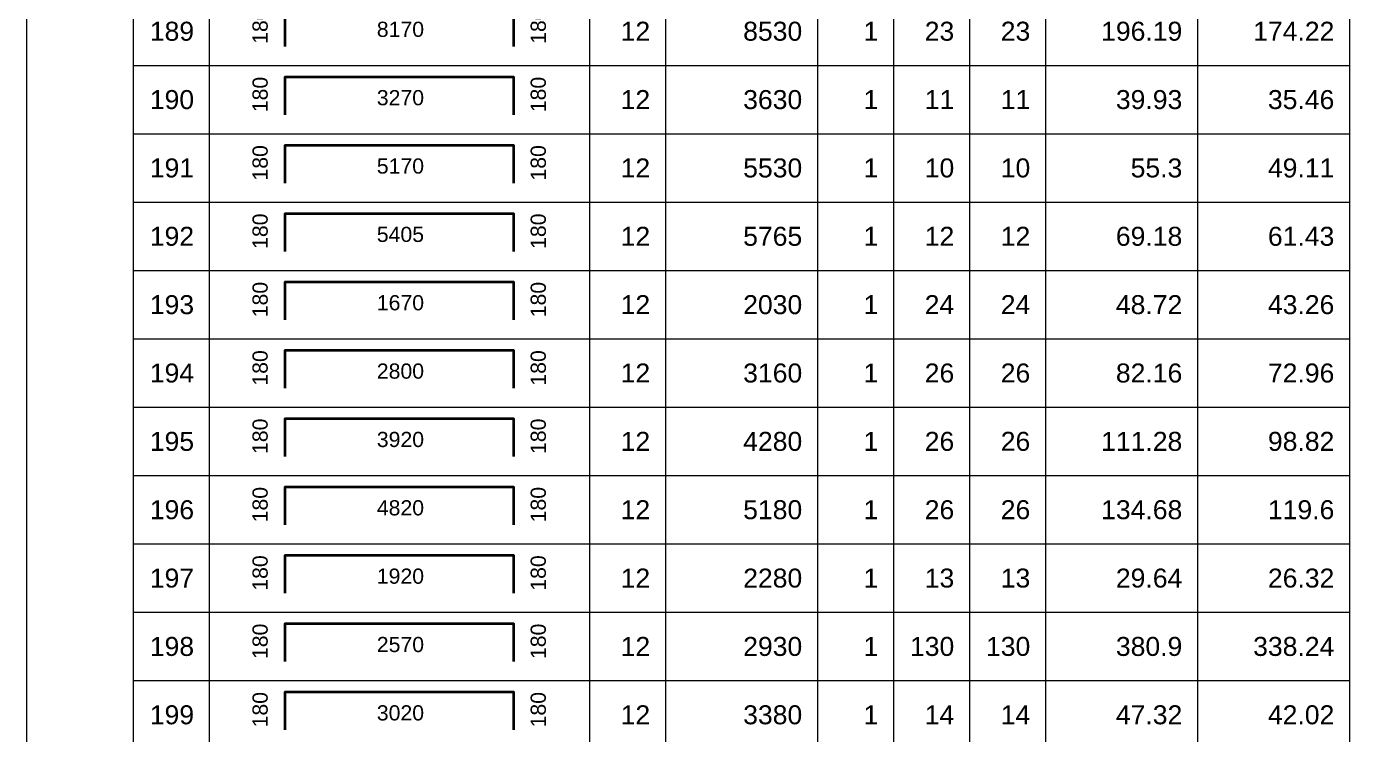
# Model space of a CAD drawing. Header units: millimetres. Extents: x -247377 to 927516, y -864259 to 155594.
# Drawn here: x 636100 to 653505, y -740769 to -731446 of the extents above; entities that cross this region are included whole.
import ezdxf
from ezdxf.enums import TextEntityAlignment as Align

# ---------------------------------------------------------------- set-up
doc = ezdxf.new("R2010")
doc.units = ezdxf.units.MM
doc.header["$MEASUREMENT"] = 0
for name, color, linetype, lineweight in [('NDC_FRAME', 7, 'Continuous', 20), ('NDC_S_REBAR', 4, 'Continuous', 35), ('NDC_S_VN TEXT', 7, 'Continuous', 20), ('NDC_Table', 3, 'Continuous', 20)]:
    doc.layers.add(name, color=color, linetype=linetype, lineweight=lineweight)
doc.styles.add('ARIAL', font='arial.ttf', dxfattribs={"width": 0.8})

# ---------------------------------------------------------------- blocks, each defined once
blk = doc.blocks.new('dang04')
at = {"layer": 'NDC_S_REBAR'}
blk.add_lwpolyline([(3405, -650), (3405, -150), (6405, -150), (6405, -650)], dxfattribs=at)
at = {"layer": 'NDC_Table'}
for p, q in [((0, 0), (0, -900)), ((1405, 0), (1405, -900)), ((2405, 0), (2405, -900)), ((7405, 0), (7405, -900)), ((8405, 0), (8405, -900)), ((10405, 0), (10405, -900)), ((11405, 0), (11405, -900)), ((12405, 0), (12405, -900)), ((13405, 0), (13405, -900)), ((15405, 0), (15405, -900)), ((17405, 0), (17405, -900)), ((1405, -900), (17405, -900))]:
    blk.add_line(p, q, dxfattribs=at)
at = {"layer": 'NDC_S_VN TEXT', "style": 'ARIAL'}
for p in [(3073, -150), (6733, -150)]:
    blk.add_attdef('D03', text='', height=200, rotation=90, dxfattribs=at).set_placement(p, align=Align.MIDDLE_RIGHT)
for p in [(2205, -450), (8205, -450), (10205, -450), (11205, -450), (12205, -450), (13205, -450), (15205, -450), (17205, -450)]:
    blk.add_attdef('D03', text='', height=250, dxfattribs=at).set_placement(p, align=Align.MIDDLE_RIGHT)
blk.add_attdef('D03', text='', height=200, dxfattribs=at).set_placement((4920, -425), align=Align.MIDDLE_CENTER)

msp = doc.modelspace()

# ---------------------------------------------------------------- block references
at = {"layer": 'NDC_FRAME'}
ref = msp.add_blockref('dang04', (636100.2, -731059.1), dxfattribs=at)
ref.add_attrib('D03', '189', dxfattribs={"layer": 'NDC_S_VN TEXT', "height": 250, "style": 'ARIAL'}).set_placement((638305.5, -731509.1), align=Align.MIDDLE_RIGHT)
ref.add_attrib('D03', '180', dxfattribs={"layer": 'NDC_S_VN TEXT', "height": 200, "rotation": 90, "style": 'ARIAL'}).set_placement((639173.5, -731209.1), align=Align.MIDDLE_RIGHT)
ref.add_attrib('D03', '8170', dxfattribs={"layer": 'NDC_S_VN TEXT', "height": 200, "style": 'ARIAL'}).set_placement((641019.8, -731483.8), align=Align.MIDDLE_CENTER)
ref.add_attrib('D03', '180', dxfattribs={"layer": 'NDC_S_VN TEXT', "height": 200, "rotation": 90, "style": 'ARIAL'}).set_placement((642832.7, -731209.1), align=Align.MIDDLE_RIGHT)
ref.add_attrib('D03', '12', dxfattribs={"layer": 'NDC_S_VN TEXT', "height": 250, "style": 'ARIAL'}).set_placement((644305.5, -731509.1), align=Align.MIDDLE_RIGHT)
ref.add_attrib('D03', '8530', dxfattribs={"layer": 'NDC_S_VN TEXT', "height": 250, "style": 'ARIAL'}).set_placement((646305.5, -731509.1), align=Align.MIDDLE_RIGHT)
ref.add_attrib('D03', '1', dxfattribs={"layer": 'NDC_S_VN TEXT', "height": 250, "style": 'ARIAL'}).set_placement((647305.5, -731509.1), align=Align.MIDDLE_RIGHT)
ref.add_attrib('D03', '23', dxfattribs={"layer": 'NDC_S_VN TEXT', "height": 250, "style": 'ARIAL'}).set_placement((648305.5, -731509.1), align=Align.MIDDLE_RIGHT)
ref.add_attrib('D03', '23', dxfattribs={"layer": 'NDC_S_VN TEXT', "height": 250, "style": 'ARIAL'}).set_placement((649305.5, -731508.8), align=Align.MIDDLE_RIGHT)
ref.add_attrib('D03', '196.19', dxfattribs={"layer": 'NDC_S_VN TEXT', "height": 250, "style": 'ARIAL'}).set_placement((651305.5, -731509.1), align=Align.MIDDLE_RIGHT)
ref.add_attrib('D03', '174.22', dxfattribs={"layer": 'NDC_S_VN TEXT', "height": 250, "style": 'ARIAL'}).set_placement((653305.5, -731509.1), align=Align.MIDDLE_RIGHT)
ref = msp.add_blockref('dang04', (636100.2, -731959.1), dxfattribs=at)
ref.add_attrib('D03', '190', dxfattribs={"layer": 'NDC_S_VN TEXT', "height": 250, "style": 'ARIAL'}).set_placement((638305.5, -732409.1), align=Align.MIDDLE_RIGHT)
ref.add_attrib('D03', '180', dxfattribs={"layer": 'NDC_S_VN TEXT', "height": 200, "rotation": 90, "style": 'ARIAL'}).set_placement((639173.5, -732109.1), align=Align.MIDDLE_RIGHT)
ref.add_attrib('D03', '3270', dxfattribs={"layer": 'NDC_S_VN TEXT', "height": 200, "style": 'ARIAL'}).set_placement((641019.8, -732383.8), align=Align.MIDDLE_CENTER)
ref.add_attrib('D03', '180', dxfattribs={"layer": 'NDC_S_VN TEXT', "height": 200, "rotation": 90, "style": 'ARIAL'}).set_placement((642832.7, -732109.1), align=Align.MIDDLE_RIGHT)
ref.add_attrib('D03', '12', dxfattribs={"layer": 'NDC_S_VN TEXT', "height": 250, "style": 'ARIAL'}).set_placement((644305.5, -732409.1), align=Align.MIDDLE_RIGHT)
ref.add_attrib('D03', '3630', dxfattribs={"layer": 'NDC_S_VN TEXT', "height": 250, "style": 'ARIAL'}).set_placement((646305.5, -732409.1), align=Align.MIDDLE_RIGHT)
ref.add_attrib('D03', '1', dxfattribs={"layer": 'NDC_S_VN TEXT', "height": 250, "style": 'ARIAL'}).set_placement((647305.5, -732409.1), align=Align.MIDDLE_RIGHT)
ref.add_attrib('D03', '11', dxfattribs={"layer": 'NDC_S_VN TEXT', "height": 250, "style": 'ARIAL'}).set_placement((648305.5, -732409.1), align=Align.MIDDLE_RIGHT)
ref.add_attrib('D03', '11', dxfattribs={"layer": 'NDC_S_VN TEXT', "height": 250, "style": 'ARIAL'}).set_placement((649305.5, -732408.8), align=Align.MIDDLE_RIGHT)
ref.add_attrib('D03', '39.93', dxfattribs={"layer": 'NDC_S_VN TEXT', "height": 250, "style": 'ARIAL'}).set_placement((651305.5, -732409.1), align=Align.MIDDLE_RIGHT)
ref.add_attrib('D03', '35.46', dxfattribs={"layer": 'NDC_S_VN TEXT', "height": 250, "style": 'ARIAL'}).set_placement((653305.5, -732409.1), align=Align.MIDDLE_RIGHT)
ref = msp.add_blockref('dang04', (636100.2, -732859.1), dxfattribs=at)
ref.add_attrib('D03', '191', dxfattribs={"layer": 'NDC_S_VN TEXT', "height": 250, "style": 'ARIAL'}).set_placement((638305.5, -733309.1), align=Align.MIDDLE_RIGHT)
ref.add_attrib('D03', '180', dxfattribs={"layer": 'NDC_S_VN TEXT', "height": 200, "rotation": 90, "style": 'ARIAL'}).set_placement((639173.5, -733009.1), align=Align.MIDDLE_RIGHT)
ref.add_attrib('D03', '5170', dxfattribs={"layer": 'NDC_S_VN TEXT', "height": 200, "style": 'ARIAL'}).set_placement((641019.8, -733283.8), align=Align.MIDDLE_CENTER)
ref.add_attrib('D03', '180', dxfattribs={"layer": 'NDC_S_VN TEXT', "height": 200, "rotation": 90, "style": 'ARIAL'}).set_placement((642832.7, -733009.1), align=Align.MIDDLE_RIGHT)
ref.add_attrib('D03', '12', dxfattribs={"layer": 'NDC_S_VN TEXT', "height": 250, "style": 'ARIAL'}).set_placement((644305.5, -733309.1), align=Align.MIDDLE_RIGHT)
ref.add_attrib('D03', '5530', dxfattribs={"layer": 'NDC_S_VN TEXT', "height": 250, "style": 'ARIAL'}).set_placement((646305.5, -733309.1), align=Align.MIDDLE_RIGHT)
ref.add_attrib('D03', '1', dxfattribs={"layer": 'NDC_S_VN TEXT', "height": 250, "style": 'ARIAL'}).set_placement((647305.5, -733309.1), align=Align.MIDDLE_RIGHT)
ref.add_attrib('D03', '10', dxfattribs={"layer": 'NDC_S_VN TEXT', "height": 250, "style": 'ARIAL'}).set_placement((648305.5, -733309.1), align=Align.MIDDLE_RIGHT)
ref.add_attrib('D03', '10', dxfattribs={"layer": 'NDC_S_VN TEXT', "height": 250, "style": 'ARIAL'}).set_placement((649305.5, -733308.8), align=Align.MIDDLE_RIGHT)
ref.add_attrib('D03', '55.3', dxfattribs={"layer": 'NDC_S_VN TEXT', "height": 250, "style": 'ARIAL'}).set_placement((651305.5, -733309.1), align=Align.MIDDLE_RIGHT)
ref.add_attrib('D03', '49.11', dxfattribs={"layer": 'NDC_S_VN TEXT', "height": 250, "style": 'ARIAL'}).set_placement((653305.5, -733309.1), align=Align.MIDDLE_RIGHT)
ref = msp.add_blockref('dang04', (636100.2, -733759.1), dxfattribs=at)
ref.add_attrib('D03', '192', dxfattribs={"layer": 'NDC_S_VN TEXT', "height": 250, "style": 'ARIAL'}).set_placement((638305.5, -734209.1), align=Align.MIDDLE_RIGHT)
ref.add_attrib('D03', '180', dxfattribs={"layer": 'NDC_S_VN TEXT', "height": 200, "rotation": 90, "style": 'ARIAL'}).set_placement((639173.5, -733909.1), align=Align.MIDDLE_RIGHT)
ref.add_attrib('D03', '5405', dxfattribs={"layer": 'NDC_S_VN TEXT', "height": 200, "style": 'ARIAL'}).set_placement((641019.8, -734183.8), align=Align.MIDDLE_CENTER)
ref.add_attrib('D03', '180', dxfattribs={"layer": 'NDC_S_VN TEXT', "height": 200, "rotation": 90, "style": 'ARIAL'}).set_placement((642832.7, -733909.1), align=Align.MIDDLE_RIGHT)
ref.add_attrib('D03', '12', dxfattribs={"layer": 'NDC_S_VN TEXT', "height": 250, "style": 'ARIAL'}).set_placement((644305.5, -734209.1), align=Align.MIDDLE_RIGHT)
ref.add_attrib('D03', '5765', dxfattribs={"layer": 'NDC_S_VN TEXT', "height": 250, "style": 'ARIAL'}).set_placement((646305.5, -734209.1), align=Align.MIDDLE_RIGHT)
ref.add_attrib('D03', '1', dxfattribs={"layer": 'NDC_S_VN TEXT', "height": 250, "style": 'ARIAL'}).set_placement((647305.5, -734209.1), align=Align.MIDDLE_RIGHT)
ref.add_attrib('D03', '12', dxfattribs={"layer": 'NDC_S_VN TEXT', "height": 250, "style": 'ARIAL'}).set_placement((648305.5, -734209.1), align=Align.MIDDLE_RIGHT)
ref.add_attrib('D03', '12', dxfattribs={"layer": 'NDC_S_VN TEXT', "height": 250, "style": 'ARIAL'}).set_placement((649305.5, -734208.8), align=Align.MIDDLE_RIGHT)
ref.add_attrib('D03', '69.18', dxfattribs={"layer": 'NDC_S_VN TEXT', "height": 250, "style": 'ARIAL'}).set_placement((651305.5, -734209.1), align=Align.MIDDLE_RIGHT)
ref.add_attrib('D03', '61.43', dxfattribs={"layer": 'NDC_S_VN TEXT', "height": 250, "style": 'ARIAL'}).set_placement((653305.5, -734209.1), align=Align.MIDDLE_RIGHT)
ref = msp.add_blockref('dang04', (636100.2, -734659.1), dxfattribs=at)
ref.add_attrib('D03', '193', dxfattribs={"layer": 'NDC_S_VN TEXT', "height": 250, "style": 'ARIAL'}).set_placement((638305.5, -735109.1), align=Align.MIDDLE_RIGHT)
ref.add_attrib('D03', '180', dxfattribs={"layer": 'NDC_S_VN TEXT', "height": 200, "rotation": 90, "style": 'ARIAL'}).set_placement((639173.5, -734809.1), align=Align.MIDDLE_RIGHT)
ref.add_attrib('D03', '1670', dxfattribs={"layer": 'NDC_S_VN TEXT', "height": 200, "style": 'ARIAL'}).set_placement((641019.8, -735083.8), align=Align.MIDDLE_CENTER)
ref.add_attrib('D03', '180', dxfattribs={"layer": 'NDC_S_VN TEXT', "height": 200, "rotation": 90, "style": 'ARIAL'}).set_placement((642832.7, -734809.1), align=Align.MIDDLE_RIGHT)
ref.add_attrib('D03', '12', dxfattribs={"layer": 'NDC_S_VN TEXT', "height": 250, "style": 'ARIAL'}).set_placement((644305.5, -735109.1), align=Align.MIDDLE_RIGHT)
ref.add_attrib('D03', '2030', dxfattribs={"layer": 'NDC_S_VN TEXT', "height": 250, "style": 'ARIAL'}).set_placement((646305.5, -735109.1), align=Align.MIDDLE_RIGHT)
ref.add_attrib('D03', '1', dxfattribs={"layer": 'NDC_S_VN TEXT', "height": 250, "style": 'ARIAL'}).set_placement((647305.5, -735109.1), align=Align.MIDDLE_RIGHT)
ref.add_attrib('D03', '24', dxfattribs={"layer": 'NDC_S_VN TEXT', "height": 250, "style": 'ARIAL'}).set_placement((648305.5, -735109.1), align=Align.MIDDLE_RIGHT)
ref.add_attrib('D03', '24', dxfattribs={"layer": 'NDC_S_VN TEXT', "height": 250, "style": 'ARIAL'}).set_placement((649305.5, -735108.8), align=Align.MIDDLE_RIGHT)
ref.add_attrib('D03', '48.72', dxfattribs={"layer": 'NDC_S_VN TEXT', "height": 250, "style": 'ARIAL'}).set_placement((651305.5, -735109.1), align=Align.MIDDLE_RIGHT)
ref.add_attrib('D03', '43.26', dxfattribs={"layer": 'NDC_S_VN TEXT', "height": 250, "style": 'ARIAL'}).set_placement((653305.5, -735109.1), align=Align.MIDDLE_RIGHT)
ref = msp.add_blockref('dang04', (636100.2, -735559.1), dxfattribs=at)
ref.add_attrib('D03', '194', dxfattribs={"layer": 'NDC_S_VN TEXT', "height": 250, "style": 'ARIAL'}).set_placement((638305.5, -736009.1), align=Align.MIDDLE_RIGHT)
ref.add_attrib('D03', '180', dxfattribs={"layer": 'NDC_S_VN TEXT', "height": 200, "rotation": 90, "style": 'ARIAL'}).set_placement((639173.5, -735709.1), align=Align.MIDDLE_RIGHT)
ref.add_attrib('D03', '2800', dxfattribs={"layer": 'NDC_S_VN TEXT', "height": 200, "style": 'ARIAL'}).set_placement((641019.8, -735983.8), align=Align.MIDDLE_CENTER)
ref.add_attrib('D03', '180', dxfattribs={"layer": 'NDC_S_VN TEXT', "height": 200, "rotation": 90, "style": 'ARIAL'}).set_placement((642832.7, -735709.1), align=Align.MIDDLE_RIGHT)
ref.add_attrib('D03', '12', dxfattribs={"layer": 'NDC_S_VN TEXT', "height": 250, "style": 'ARIAL'}).set_placement((644305.5, -736009.1), align=Align.MIDDLE_RIGHT)
ref.add_attrib('D03', '3160', dxfattribs={"layer": 'NDC_S_VN TEXT', "height": 250, "style": 'ARIAL'}).set_placement((646305.5, -736009.1), align=Align.MIDDLE_RIGHT)
ref.add_attrib('D03', '1', dxfattribs={"layer": 'NDC_S_VN TEXT', "height": 250, "style": 'ARIAL'}).set_placement((647305.5, -736009.1), align=Align.MIDDLE_RIGHT)
ref.add_attrib('D03', '26', dxfattribs={"layer": 'NDC_S_VN TEXT', "height": 250, "style": 'ARIAL'}).set_placement((648305.5, -736009.1), align=Align.MIDDLE_RIGHT)
ref.add_attrib('D03', '26', dxfattribs={"layer": 'NDC_S_VN TEXT', "height": 250, "style": 'ARIAL'}).set_placement((649305.5, -736008.8), align=Align.MIDDLE_RIGHT)
ref.add_attrib('D03', '82.16', dxfattribs={"layer": 'NDC_S_VN TEXT', "height": 250, "style": 'ARIAL'}).set_placement((651305.5, -736009.1), align=Align.MIDDLE_RIGHT)
ref.add_attrib('D03', '72.96', dxfattribs={"layer": 'NDC_S_VN TEXT', "height": 250, "style": 'ARIAL'}).set_placement((653305.5, -736009.1), align=Align.MIDDLE_RIGHT)
ref = msp.add_blockref('dang04', (636100.2, -736459.1), dxfattribs=at)
ref.add_attrib('D03', '195', dxfattribs={"layer": 'NDC_S_VN TEXT', "height": 250, "style": 'ARIAL'}).set_placement((638305.5, -736909.1), align=Align.MIDDLE_RIGHT)
ref.add_attrib('D03', '180', dxfattribs={"layer": 'NDC_S_VN TEXT', "height": 200, "rotation": 90, "style": 'ARIAL'}).set_placement((639173.5, -736609.1), align=Align.MIDDLE_RIGHT)
ref.add_attrib('D03', '3920', dxfattribs={"layer": 'NDC_S_VN TEXT', "height": 200, "style": 'ARIAL'}).set_placement((641019.8, -736883.8), align=Align.MIDDLE_CENTER)
ref.add_attrib('D03', '180', dxfattribs={"layer": 'NDC_S_VN TEXT', "height": 200, "rotation": 90, "style": 'ARIAL'}).set_placement((642832.7, -736609.1), align=Align.MIDDLE_RIGHT)
ref.add_attrib('D03', '12', dxfattribs={"layer": 'NDC_S_VN TEXT', "height": 250, "style": 'ARIAL'}).set_placement((644305.5, -736909.1), align=Align.MIDDLE_RIGHT)
ref.add_attrib('D03', '4280', dxfattribs={"layer": 'NDC_S_VN TEXT', "height": 250, "style": 'ARIAL'}).set_placement((646305.5, -736909.1), align=Align.MIDDLE_RIGHT)
ref.add_attrib('D03', '1', dxfattribs={"layer": 'NDC_S_VN TEXT', "height": 250, "style": 'ARIAL'}).set_placement((647305.5, -736909.1), align=Align.MIDDLE_RIGHT)
ref.add_attrib('D03', '26', dxfattribs={"layer": 'NDC_S_VN TEXT', "height": 250, "style": 'ARIAL'}).set_placement((648305.5, -736909.1), align=Align.MIDDLE_RIGHT)
ref.add_attrib('D03', '26', dxfattribs={"layer": 'NDC_S_VN TEXT', "height": 250, "style": 'ARIAL'}).set_placement((649305.5, -736908.8), align=Align.MIDDLE_RIGHT)
ref.add_attrib('D03', '111.28', dxfattribs={"layer": 'NDC_S_VN TEXT', "height": 250, "style": 'ARIAL'}).set_placement((651305.5, -736909.1), align=Align.MIDDLE_RIGHT)
ref.add_attrib('D03', '98.82', dxfattribs={"layer": 'NDC_S_VN TEXT', "height": 250, "style": 'ARIAL'}).set_placement((653305.5, -736909.1), align=Align.MIDDLE_RIGHT)
ref = msp.add_blockref('dang04', (636100.2, -737359.1), dxfattribs=at)
ref.add_attrib('D03', '196', dxfattribs={"layer": 'NDC_S_VN TEXT', "height": 250, "style": 'ARIAL'}).set_placement((638305.5, -737809.1), align=Align.MIDDLE_RIGHT)
ref.add_attrib('D03', '180', dxfattribs={"layer": 'NDC_S_VN TEXT', "height": 200, "rotation": 90, "style": 'ARIAL'}).set_placement((639173.5, -737509.1), align=Align.MIDDLE_RIGHT)
ref.add_attrib('D03', '4820', dxfattribs={"layer": 'NDC_S_VN TEXT', "height": 200, "style": 'ARIAL'}).set_placement((641019.8, -737783.8), align=Align.MIDDLE_CENTER)
ref.add_attrib('D03', '180', dxfattribs={"layer": 'NDC_S_VN TEXT', "height": 200, "rotation": 90, "style": 'ARIAL'}).set_placement((642832.7, -737509.1), align=Align.MIDDLE_RIGHT)
ref.add_attrib('D03', '12', dxfattribs={"layer": 'NDC_S_VN TEXT', "height": 250, "style": 'ARIAL'}).set_placement((644305.5, -737809.1), align=Align.MIDDLE_RIGHT)
ref.add_attrib('D03', '5180', dxfattribs={"layer": 'NDC_S_VN TEXT', "height": 250, "style": 'ARIAL'}).set_placement((646305.5, -737809.1), align=Align.MIDDLE_RIGHT)
ref.add_attrib('D03', '1', dxfattribs={"layer": 'NDC_S_VN TEXT', "height": 250, "style": 'ARIAL'}).set_placement((647305.5, -737809.1), align=Align.MIDDLE_RIGHT)
ref.add_attrib('D03', '26', dxfattribs={"layer": 'NDC_S_VN TEXT', "height": 250, "style": 'ARIAL'}).set_placement((648305.5, -737809.1), align=Align.MIDDLE_RIGHT)
ref.add_attrib('D03', '26', dxfattribs={"layer": 'NDC_S_VN TEXT', "height": 250, "style": 'ARIAL'}).set_placement((649305.5, -737808.8), align=Align.MIDDLE_RIGHT)
ref.add_attrib('D03', '134.68', dxfattribs={"layer": 'NDC_S_VN TEXT', "height": 250, "style": 'ARIAL'}).set_placement((651305.5, -737809.1), align=Align.MIDDLE_RIGHT)
ref.add_attrib('D03', '119.6', dxfattribs={"layer": 'NDC_S_VN TEXT', "height": 250, "style": 'ARIAL'}).set_placement((653305.5, -737809.1), align=Align.MIDDLE_RIGHT)
ref = msp.add_blockref('dang04', (636100.2, -738259.1), dxfattribs=at)
ref.add_attrib('D03', '197', dxfattribs={"layer": 'NDC_S_VN TEXT', "height": 250, "style": 'ARIAL'}).set_placement((638305.5, -738709.1), align=Align.MIDDLE_RIGHT)
ref.add_attrib('D03', '180', dxfattribs={"layer": 'NDC_S_VN TEXT', "height": 200, "rotation": 90, "style": 'ARIAL'}).set_placement((639173.5, -738409.1), align=Align.MIDDLE_RIGHT)
ref.add_attrib('D03', '1920', dxfattribs={"layer": 'NDC_S_VN TEXT', "height": 200, "style": 'ARIAL'}).set_placement((641019.8, -738683.8), align=Align.MIDDLE_CENTER)
ref.add_attrib('D03', '180', dxfattribs={"layer": 'NDC_S_VN TEXT', "height": 200, "rotation": 90, "style": 'ARIAL'}).set_placement((642832.7, -738409.1), align=Align.MIDDLE_RIGHT)
ref.add_attrib('D03', '12', dxfattribs={"layer": 'NDC_S_VN TEXT', "height": 250, "style": 'ARIAL'}).set_placement((644305.5, -738709.1), align=Align.MIDDLE_RIGHT)
ref.add_attrib('D03', '2280', dxfattribs={"layer": 'NDC_S_VN TEXT', "height": 250, "style": 'ARIAL'}).set_placement((646305.5, -738709.1), align=Align.MIDDLE_RIGHT)
ref.add_attrib('D03', '1', dxfattribs={"layer": 'NDC_S_VN TEXT', "height": 250, "style": 'ARIAL'}).set_placement((647305.5, -738709.1), align=Align.MIDDLE_RIGHT)
ref.add_attrib('D03', '13', dxfattribs={"layer": 'NDC_S_VN TEXT', "height": 250, "style": 'ARIAL'}).set_placement((648305.5, -738709.1), align=Align.MIDDLE_RIGHT)
ref.add_attrib('D03', '13', dxfattribs={"layer": 'NDC_S_VN TEXT', "height": 250, "style": 'ARIAL'}).set_placement((649305.5, -738708.8), align=Align.MIDDLE_RIGHT)
ref.add_attrib('D03', '29.64', dxfattribs={"layer": 'NDC_S_VN TEXT', "height": 250, "style": 'ARIAL'}).set_placement((651305.5, -738709.1), align=Align.MIDDLE_RIGHT)
ref.add_attrib('D03', '26.32', dxfattribs={"layer": 'NDC_S_VN TEXT', "height": 250, "style": 'ARIAL'}).set_placement((653305.5, -738709.1), align=Align.MIDDLE_RIGHT)
ref = msp.add_blockref('dang04', (636100.2, -739159.1), dxfattribs=at)
ref.add_attrib('D03', '198', dxfattribs={"layer": 'NDC_S_VN TEXT', "height": 250, "style": 'ARIAL'}).set_placement((638305.5, -739609.1), align=Align.MIDDLE_RIGHT)
ref.add_attrib('D03', '180', dxfattribs={"layer": 'NDC_S_VN TEXT', "height": 200, "rotation": 90, "style": 'ARIAL'}).set_placement((639173.5, -739309.1), align=Align.MIDDLE_RIGHT)
ref.add_attrib('D03', '2570', dxfattribs={"layer": 'NDC_S_VN TEXT', "height": 200, "style": 'ARIAL'}).set_placement((641019.8, -739583.8), align=Align.MIDDLE_CENTER)
ref.add_attrib('D03', '180', dxfattribs={"layer": 'NDC_S_VN TEXT', "height": 200, "rotation": 90, "style": 'ARIAL'}).set_placement((642832.7, -739309.1), align=Align.MIDDLE_RIGHT)
ref.add_attrib('D03', '12', dxfattribs={"layer": 'NDC_S_VN TEXT', "height": 250, "style": 'ARIAL'}).set_placement((644305.5, -739609.1), align=Align.MIDDLE_RIGHT)
ref.add_attrib('D03', '2930', dxfattribs={"layer": 'NDC_S_VN TEXT', "height": 250, "style": 'ARIAL'}).set_placement((646305.5, -739609.1), align=Align.MIDDLE_RIGHT)
ref.add_attrib('D03', '1', dxfattribs={"layer": 'NDC_S_VN TEXT', "height": 250, "style": 'ARIAL'}).set_placement((647305.5, -739609.1), align=Align.MIDDLE_RIGHT)
ref.add_attrib('D03', '130', dxfattribs={"layer": 'NDC_S_VN TEXT', "height": 250, "style": 'ARIAL'}).set_placement((648305.5, -739609.1), align=Align.MIDDLE_RIGHT)
ref.add_attrib('D03', '130', dxfattribs={"layer": 'NDC_S_VN TEXT', "height": 250, "style": 'ARIAL'}).set_placement((649305.5, -739608.8), align=Align.MIDDLE_RIGHT)
ref.add_attrib('D03', '380.9', dxfattribs={"layer": 'NDC_S_VN TEXT', "height": 250, "style": 'ARIAL'}).set_placement((651305.5, -739609.1), align=Align.MIDDLE_RIGHT)
ref.add_attrib('D03', '338.24', dxfattribs={"layer": 'NDC_S_VN TEXT', "height": 250, "style": 'ARIAL'}).set_placement((653305.5, -739609.1), align=Align.MIDDLE_RIGHT)
ref = msp.add_blockref('dang04', (636100.2, -740059.1), dxfattribs=at)
ref.add_attrib('D03', '199', dxfattribs={"layer": 'NDC_S_VN TEXT', "height": 250, "style": 'ARIAL'}).set_placement((638305.5, -740509.1), align=Align.MIDDLE_RIGHT)
ref.add_attrib('D03', '180', dxfattribs={"layer": 'NDC_S_VN TEXT', "height": 200, "rotation": 90, "style": 'ARIAL'}).set_placement((639173.5, -740209.1), align=Align.MIDDLE_RIGHT)
ref.add_attrib('D03', '3020', dxfattribs={"layer": 'NDC_S_VN TEXT', "height": 200, "style": 'ARIAL'}).set_placement((641019.8, -740483.8), align=Align.MIDDLE_CENTER)
ref.add_attrib('D03', '180', dxfattribs={"layer": 'NDC_S_VN TEXT', "height": 200, "rotation": 90, "style": 'ARIAL'}).set_placement((642832.7, -740209.1), align=Align.MIDDLE_RIGHT)
ref.add_attrib('D03', '12', dxfattribs={"layer": 'NDC_S_VN TEXT', "height": 250, "style": 'ARIAL'}).set_placement((644305.5, -740509.1), align=Align.MIDDLE_RIGHT)
ref.add_attrib('D03', '3380', dxfattribs={"layer": 'NDC_S_VN TEXT', "height": 250, "style": 'ARIAL'}).set_placement((646305.5, -740509.1), align=Align.MIDDLE_RIGHT)
ref.add_attrib('D03', '1', dxfattribs={"layer": 'NDC_S_VN TEXT', "height": 250, "style": 'ARIAL'}).set_placement((647305.5, -740509.1), align=Align.MIDDLE_RIGHT)
ref.add_attrib('D03', '14', dxfattribs={"layer": 'NDC_S_VN TEXT', "height": 250, "style": 'ARIAL'}).set_placement((648305.5, -740509.1), align=Align.MIDDLE_RIGHT)
ref.add_attrib('D03', '14', dxfattribs={"layer": 'NDC_S_VN TEXT', "height": 250, "style": 'ARIAL'}).set_placement((649305.5, -740508.8), align=Align.MIDDLE_RIGHT)
ref.add_attrib('D03', '47.32', dxfattribs={"layer": 'NDC_S_VN TEXT', "height": 250, "style": 'ARIAL'}).set_placement((651305.5, -740509.1), align=Align.MIDDLE_RIGHT)
ref.add_attrib('D03', '42.02', dxfattribs={"layer": 'NDC_S_VN TEXT', "height": 250, "style": 'ARIAL'}).set_placement((653305.5, -740509.1), align=Align.MIDDLE_RIGHT)

doc.saveas('drawing.dxf')
